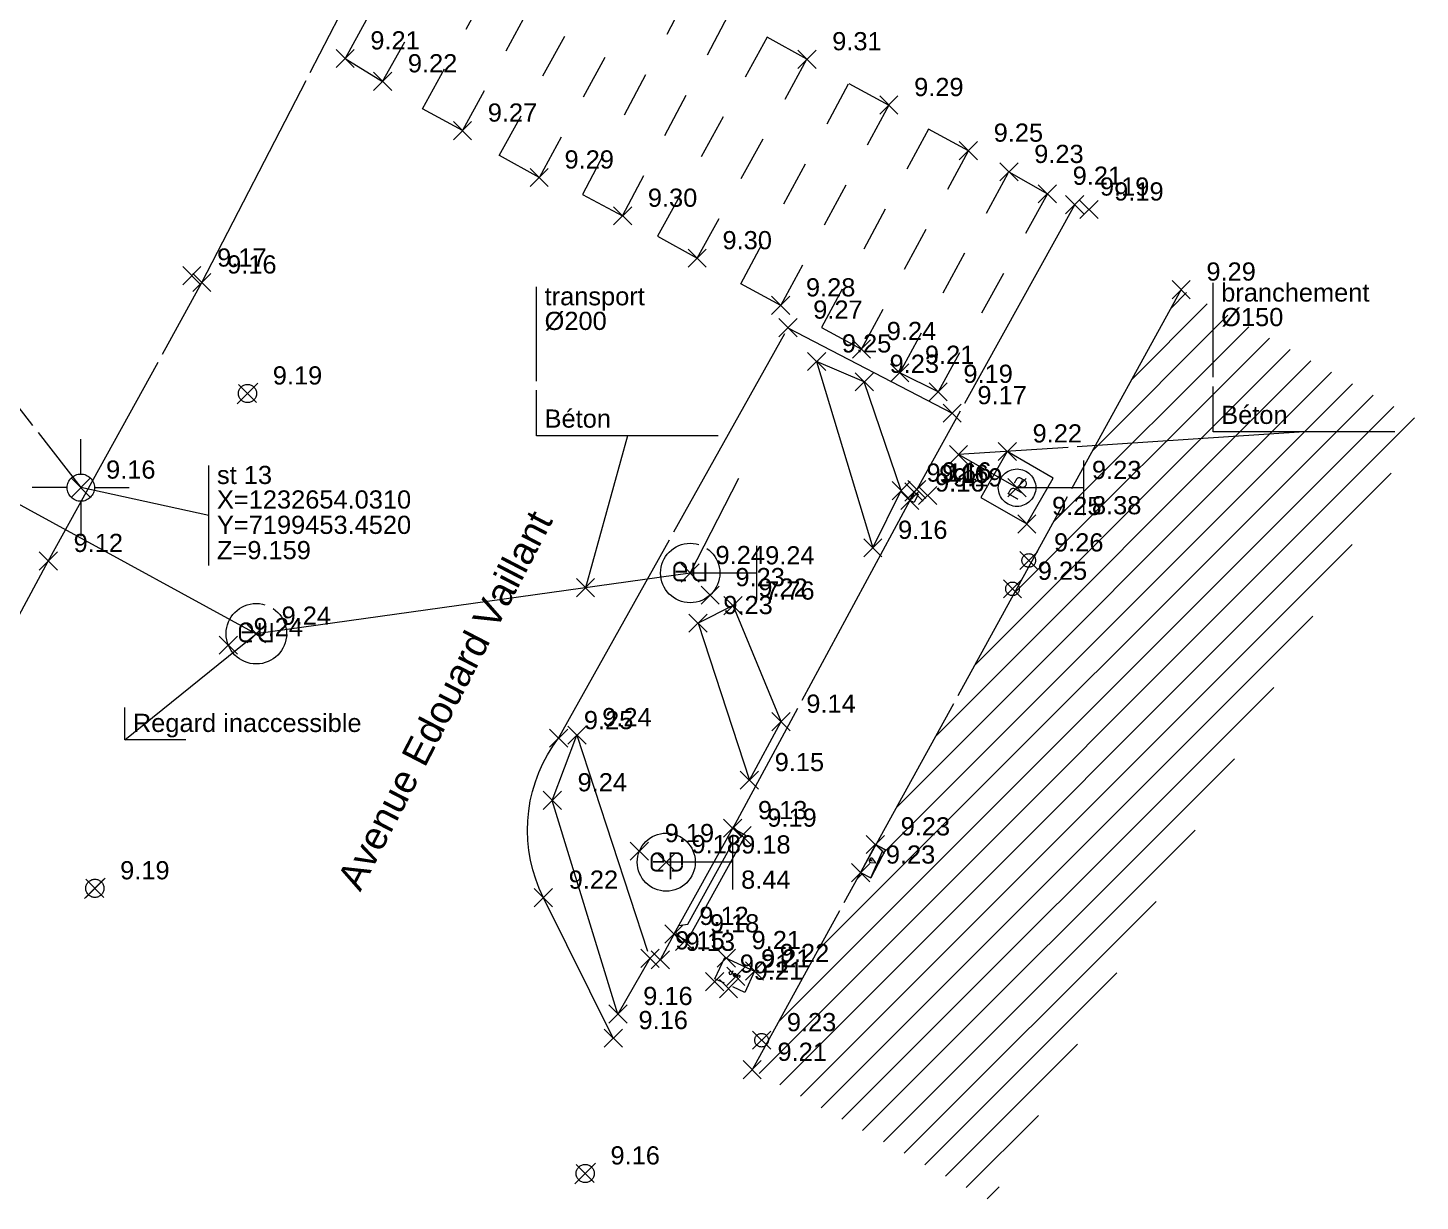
# Model space of a CAD drawing. Header units: metres. Extents: x 1232176 to 1232774, y 7198915 to 7199601.
# Drawn here: x 1232653.45 to 1232668.76, y 7199445.6 to 7199458.51 of the extents above; entities that cross this region are included whole.
import ezdxf
from ezdxf.enums import TextEntityAlignment as Align

# ---------------------------------------------------------------- set-up
doc = ezdxf.new("R2010")
doc.units = ezdxf.units.M
doc.header["$PDMODE"] = 3
doc.header["$PDSIZE"] = 0.1
for name, pattern in [('LL_0822', [2.5, 2.5, 0]), ('ML_0862', [1, 0.5, -0.5]), ('ML_2577', [2.5, 2.5, 0]), ('RL_1105', [2.5, 2.5, 0]), ('Socle_Continu', [2.5, 2.5, 0]), ('YL_2901', [2.5, 2.5, 0])]:
    doc.linetypes.add(name, pattern=pattern)
for name, color, linetype, lineweight in [('BATIH_SCS', 201, 'Socle_Continu', 13), ('EAUPO_SCS', 140, 'Socle_Continu', 13), ('GAZFL_SCS', 40, 'Socle_Continu', 13), ('HABIL_SCI', 7, 'Socle_Continu', 13), ('MARQU_PSS', 7, 'Socle_Continu', 13), ('MARQU_SCS', 7, 'Socle_Continu', 13), ('SIGTA_SCI', 7, 'Socle_Continu', 13), ('SIGTM_PSI', 1, 'Socle_Continu', 13), ('SIGTO_PSI', 255, 'Socle_Continu', 13), ('SIGTO_SCI', 255, 'Socle_Continu', 13), ('VOIRI_SCS', 7, 'Socle_Continu', 13)]:
    doc.layers.add(name, color=color, linetype=linetype, lineweight=lineweight)
for name, color, linetype, lineweight, true_color in [('BATIM_SCS', 7, 'Socle_Continu', 13, 0xdf7fff), ('EAUPL_PSI', 5, 'Socle_Continu', 13, 0x0000ff), ('EAUPL_PSS', 5, 'Socle_Continu', 13, 0x0000ff), ('EAUPL_SCS', 5, 'Socle_Continu', 13, 0x0000ff), ('EAUUS_PSI', 7, 'Socle_Continu', 13, 0x7f3f00), ('EAUUS_SCI', 7, 'Socle_Continu', 13, 0x7f3f00), ('EAUUS_SCS', 7, 'Socle_Continu', 13, 0x7f3f00), ('EAUUS_SCT', 7, 'Socle_Continu', 13, 0x7f3f00), ('SIGTR_PSS', 7, 'Socle_Continu', 13, 0x9966cc), ('SIGTS_PSS', 7, 'Socle_Continu', 13, 0x9966cc)]:
    doc.layers.add(name, color=color, linetype=linetype, lineweight=lineweight, true_color=true_color)
doc.styles.add('Reseaux', font='arial.ttf')
doc.styles.get("Standard").update_dxf_attribs({"font": 'arial.ttf'})
doc.linetypes.add('CL_0181', pattern='A,3,-0.15,0.4,-0.381,["eu",Standard,S=0.254,R=0,X=-0.2,Y=-0.1],-0.381,0.4,-0.15', length=4.862)

# ---------------------------------------------------------------- blocks, each defined once
blk = doc.blocks.new('YP_1521')
at = {"layer": 'SIGTO_SCI', "color": 7, "linetype": 'Socle_Continu'}
blk.add_point((0, 0), dxfattribs=at)
at = {"layer": 'SIGTA_SCI', "linetype": 'Socle_Continu'}
blk.add_attdef('ALT', (0.278, 0.099), '', height=0.2, dxfattribs=at)
at = {"layer": 'SIGTA_SCI', "linetype": 'Socle_Continu', "flags": 9}
blk.add_attdef('CALQUE_ALT', (1.69, -1.18), '', height=0.2, dxfattribs=at)
at = {"layer": 'SIGTO_SCI', "linetype": 'Socle_Continu', "flags": 9}
for tag, p in [('ID', (1.69, 0.105)), ('NATURE', (1.69, -0.216)), ('FAMILLE', (1.69, -0.538)), ('CALQUE', (1.69, -0.859)), ('PCRS', (1.69, -1.823))]:
    blk.add_attdef(tag, p, '', height=0.2, dxfattribs=at)
blk = doc.blocks.new('*U41')
at = {"layer": 'SIGTO_PSI', "linetype": 'Socle_Continu'}
blk.add_line((1.409, -0.305), (0, 0), dxfattribs=at)
at = {"layer": 'SIGTO_PSI', "linetype": 'Socle_Continu', "flags": 128}
blk.add_lwpolyline([(1.409, -0.855), (1.409, 0.245)], dxfattribs=at)
at = {"layer": 'SIGTO_PSI', "color": 7, "linetype": 'Socle_Continu'}
blk.add_point((0, 0), dxfattribs=at)
at = {"layer": 'SIGTM_PSI', "color": 1, "linetype": 'Socle_Continu'}
blk.add_attdef('MAT', (1.498, 0.04), '', height=0.2, dxfattribs=at)
at = {"layer": 'SIGTM_PSI', "linetype": 'Socle_Continu', "flags": 9}
blk.add_attdef('CALQUE_MAT', (1.598, -0.695), '', height=0.2, dxfattribs=at)
at = {"layer": 'SIGTO_PSI', "linetype": 'Socle_Continu', "flags": 9}
for tag, p in [('ID', (1.598, 0.59)), ('NATURE', (1.598, 0.269)), ('FAMILLE', (1.598, -0.052)), ('CALQUE', (1.598, -0.374)), ('PCRS', (1.598, -1.016))]:
    blk.add_attdef(tag, p, '', height=0.2, dxfattribs=at)
at = {"layer": 'SIGTO_PSI', "linetype": 'Socle_Continu'}
for tag, p in [('X=', (1.498, -0.23)), ('Y=', (1.498, -0.509)), ('Z=', (1.498, -0.787))]:
    blk.add_attdef(tag, p, '', height=0.2, dxfattribs=at)
blk = doc.blocks.new('AP_0001')
at = {"layer": 'EAUPO_SCS', "linetype": 'Socle_Continu'}
blk.add_line((0.113, 0.113), (-0.113, -0.113), dxfattribs=at)
blk.add_circle((0, 0), 0.1, dxfattribs=at)
at = {"layer": 'EAUPO_SCS', "linetype": 'Socle_Continu', "flags": 9}
for tag, p in [('ID', (0.809, 0.507)), ('NATURE', (0.809, 0.186)), ('FAMILLE', (0.809, -0.135)), ('CALQUE', (0.809, -0.456)), ('PCRS', (0.809, -0.778))]:
    blk.add_attdef(tag, p, '', height=0.2, dxfattribs=at)
blk = doc.blocks.new('CP_0161')
at = {"layer": 'EAUUS_SCS', "linetype": 'Socle_Continu', "const_width": 0.0333, "flags": 128}
for points in [[(-0.071, -0.125), (-0.195, -0.125, -0.405328), (-0.27, -0.05), (-0.27, 0.075, -0.999132), (-0.071, 0.075), (-0.071, 0.025), (-0.245, 0.025)], [(0.054, 0.175), (0.054, -0.038, 0.410802), (0.141, -0.125), (0.253, -0.125), (0.253, 0.175)]]:
    blk.add_lwpolyline(points, format="xyb", dxfattribs=at)
at = {"layer": 'EAUUS_SCS', "linetype": 'Socle_Continu'}
blk.add_circle((0, 0), 0.5, dxfattribs=at)
at = {"layer": 'EAUUS_SCS', "linetype": 'Socle_Continu', "flags": 9}
for tag, p in [('ID', (0.989, 0.577)), ('NATURE', (0.989, 0.255)), ('FAMILLE', (0.989, -0.066)), ('CALQUE', (0.989, -0.387)), ('PCRS', (0.989, -0.709)), ('TYPE', (0.989, -1.03))]:
    blk.add_attdef(tag, p, '', height=0.2, dxfattribs=at)
blk = doc.blocks.new('CP_0163')
at = {"layer": 'EAUUS_SCS', "linetype": 'Socle_Continu'}
blk.add_lwpolyline([(0, 0), (1, 0), (1, 1), (0, 1)], close=True, dxfattribs=at)
at = {"layer": 'EAUUS_SCS', "linetype": 'Socle_Continu', "const_width": 0.0235, "flags": 128}
for points in [[(0.45, 0.412), (0.362, 0.412, -0.405328), (0.31, 0.465), (0.31, 0.553, -0.999132), (0.45, 0.553), (0.45, 0.518), (0.327, 0.518)], [(0.538, 0.624), (0.538, 0.474, 0.410802), (0.6, 0.412), (0.679, 0.412), (0.679, 0.624)]]:
    blk.add_lwpolyline(points, format="xyb", dxfattribs=at)
at = {"layer": 'EAUUS_SCS', "linetype": 'Socle_Continu'}
blk.add_circle((0.5, 0.5), 0.353, dxfattribs=at)
at = {"layer": 'EAUUS_SCS', "linetype": 'Socle_Continu', "flags": 9}
for tag, p in [('ID', (1.381, 1.06)), ('NATURE', (1.381, 0.739)), ('FAMILLE', (1.381, 0.417)), ('CALQUE', (1.381, 0.096)), ('PCRS', (1.381, -0.225)), ('TYPE', (1.381, -0.546))]:
    blk.add_attdef(tag, p, '', height=0.2, dxfattribs=at)
blk = doc.blocks.new('BP_0091')
at = {"layer": 'EAUPL_SCS', "linetype": 'Socle_Continu'}
h = blk.add_hatch(color=256, dxfattribs=at)
h.dxf.hatch_style = 1
h.paths.add_polyline_path([(0.09, 0), (0.91, 0, 0.388383)])
blk.add_line((0.91, 0), (0.09, 0), dxfattribs=at)
at = {"layer": 'EAUPL_SCS', "linetype": 'Socle_Continu', "flags": 128}
blk.add_lwpolyline([(0, 0), (0, 0.5), (1, 0.5), (1, 0)], close=True, dxfattribs=at)
at = {"layer": 'EAUPL_SCS', "linetype": 'Socle_Continu'}
blk.add_arc((0.5, -0.44), 0.602, 47.5494, 132.4506, dxfattribs=at)
at = {"layer": 'EAUPL_SCS', "linetype": 'Socle_Continu', "flags": 9}
for tag, p in [('CALQUE', (1.45, -0.06)), ('ID', (1.45, 0.91)), ('NATURE', (1.45, 0.59)), ('FAMILLE', (1.45, 0.27)), ('PCRS', (1.45, -0.38))]:
    blk.add_attdef(tag, p, '', height=0.2, dxfattribs=at)
blk = doc.blocks.new('BP_2055')
at = {"layer": 'EAUPL_PSS', "linetype": 'Socle_Continu'}
blk.add_lwpolyline([(0, 0.16), (1, 0.16), (1, 0), (0, 0)], close=True, dxfattribs=at)
at = {"layer": 'EAUPL_PSS', "linetype": 'Socle_Continu', "flags": 128}
blk.add_lwpolyline([(0.92, 0), (0.874, 0.08), (0.126, 0.08), (0.08, 0)], dxfattribs=at)
at = {"layer": 'EAUPL_PSS', "linetype": 'Socle_Continu', "flags": 9}
for tag, p in [('ID', (1.896, 0.244)), ('NATURE', (1.896, -0.077)), ('FAMILLE', (1.896, -0.398)), ('CALQUE', (1.896, -0.719)), ('PCRS', (1.896, -1.041))]:
    blk.add_attdef(tag, p, '', height=0.2, dxfattribs=at)
blk = doc.blocks.new('JP_0703')
at = {"layer": 'GAZFL_SCS', "linetype": 'Socle_Continu'}
blk.add_hatch(color=256, dxfattribs=at).paths.add_polyline_path([(0, 0), (0, 0.359), (1, 0.359), (0.088, 0.3)])
h = blk.add_hatch(color=256, dxfattribs=at)
edge = h.paths.add_edge_path()
edge.add_line((0.505, 0.179), (0.471, 0.106))
edge.add_line((0.471, 0.106), (0.471, 0.096))
edge.add_ellipse((0.505, 0.099), major_axis=(-0.0336, 0), ratio=0.758629, start_angle=5.446, end_angle=174.554)
edge.add_line((0.538, 0.096), (0.538, 0.106))
edge.add_line((0.538, 0.106), (0.505, 0.179))
at = {"layer": 'GAZFL_SCS', "linetype": 'Socle_Continu', "flags": 128}
blk.add_lwpolyline([(0, 0.359), (0, 0), (1, 0), (1, 0.359)], close=True, dxfattribs=at)
at = {"layer": 'GAZFL_SCS', "linetype": 'Socle_Continu'}
blk.add_lwpolyline([(0, 0), (0, 0.359), (1, 0.359), (0.088, 0.3)], close=True, dxfattribs=at)
blk.add_lwpolyline([(0.578, 0.106), (0.578, 0.124), (0.505, 0.281), (0.432, 0.124), (0.432, 0.106, 0.066358), (0.436, 0.095, 0.1059), (0.452, 0.076, 0.086348), (0.476, 0.064, 0.076263), (0.505, 0.059, 0.076263), (0.534, 0.064, 0.086348), (0.557, 0.076, 0.1059), (0.574, 0.095, 0.066358)], format="xyb", close=True, dxfattribs=at)
at = {"layer": 'GAZFL_SCS', "linetype": 'Socle_Continu', "flags": 9}
for tag, p in [('ID', (1.013, 0.696)), ('NATURE', (1.013, 0.374)), ('FAMILLE', (1.013, 0.053)), ('CALQUE', (1.013, -0.268)), ('PCRS', (1.013, -0.589))]:
    blk.add_attdef(tag, p, '', height=0.2, dxfattribs=at)
blk = doc.blocks.new('YP_2903')
at = {"layer": 'SIGTR_PSS', "color": 1, "linetype": 'Socle_Continu'}
blk.add_line((0, 0.15), (0, 0.533), dxfattribs=at)
at = {"layer": 'SIGTR_PSS', "color": 5, "linetype": 'Socle_Continu'}
blk.add_line((-0.15, 0), (-0.533, 0), dxfattribs=at)
at = {"layer": 'SIGTR_PSS', "color": 3, "linetype": 'Socle_Continu'}
blk.add_line((0.15, 0), (0.533, 0), dxfattribs=at)
at = {"layer": 'SIGTR_PSS', "color": 2, "linetype": 'Socle_Continu'}
blk.add_line((0, -0.15), (0, -0.533), dxfattribs=at)
at = {"layer": 'SIGTR_PSS', "color": 4, "linetype": 'Socle_Continu'}
blk.add_circle((0, 0), 0.15, dxfattribs=at)
at = {"layer": 'SIGTR_PSS', "linetype": 'Socle_Continu', "flags": 9}
for tag, p in [('ID', (1.343, 0.305)), ('NATURE', (1.343, -0.016)), ('FAMILLE', (1.343, -0.337)), ('CALQUE', (1.343, -0.659)), ('PCRS', (1.343, -0.98))]:
    blk.add_attdef(tag, p, '', height=0.2, dxfattribs=at)
blk = doc.blocks.new('BP_2058')
at = {"layer": 'EAUPL_PSS', "linetype": 'Socle_Continu'}
blk.add_circle((0, 0), 0.075, dxfattribs=at)
at = {"layer": 'EAUPL_PSS', "linetype": 'Socle_Continu', "flags": 9}
for tag, p in [('ID', (0.501, -0.1)), ('NATURE', (0.501, -0.421)), ('FAMILLE', (0.501, -0.742)), ('CALQUE', (0.501, -1.064)), ('PCRS', (0.501, -1.385))]:
    blk.add_attdef(tag, p, '', height=0.2, dxfattribs=at)
blk = doc.blocks.new('AP_0009')
at = {"layer": 'EAUPO_SCS', "linetype": 'Socle_Continu', "flags": 128}
blk.add_lwpolyline([(1, 0), (0, 0), (0, 1), (1, 1)], close=True, dxfattribs=at)
at = {"layer": 'EAUPO_SCS', "linetype": 'Socle_Continu', "const_width": 0.0132, "flags": 128}
for points in [[(0.366, 0.559, -0.408207), (0.401, 0.525), (0.401, 0.441), (0.352, 0.441, -1.002527), (0.352, 0.5)], [(0.54, 0.441), (0.49, 0.441, -0.408864), (0.46, 0.47), (0.46, 0.52, -0.99952), (0.54, 0.52), (0.54, 0.5), (0.46, 0.5)], [(0.599, 0.381), (0.599, 0.559), (0.643, 0.559, -0.410969), (0.678, 0.525), (0.678, 0.475, -0.406349), (0.643, 0.441), (0.599, 0.441)]]:
    blk.add_lwpolyline(points, format="xyb", dxfattribs=at)
for points in [[(0.332, 0.559), (0.366, 0.559)], [(0.401, 0.5), (0.352, 0.5)]]:
    blk.add_lwpolyline(points, dxfattribs=at)
at = {"layer": 'EAUPO_SCS', "linetype": 'Socle_Continu', "flags": 9}
for tag, p in [('ID', (1.244, 0.846)), ('NATURE', (1.244, 0.525)), ('CALQUE', (1.244, -0.118)), ('FAMILLE', (1.244, 0.204)), ('PCRS', (1.244, -0.439))]:
    blk.add_attdef(tag, p, '', height=0.2, dxfattribs=at)
blk = doc.blocks.new('ZP_1565')
at = {"layer": 'HABIL_SCI', "linetype": 'Socle_Continu'}
blk.add_attdef('TYPE', text='', height=0.3, dxfattribs=at).set_placement((0, 0), align=Align.MIDDLE_CENTER)
at = {"layer": 'HABIL_SCI', "linetype": 'Socle_Continu', "flags": 9}
for tag, p in [('ID', (0.547, -0.599)), ('NATURE', (0.547, -0.92)), ('FAMILLE', (0.547, -1.242)), ('CALQUE', (0.547, -1.563)), ('PCRS', (0.533, -1.833))]:
    blk.add_attdef(tag, p, '', height=0.2, dxfattribs=at)
blk = doc.blocks.new('BP_0081')
at = {"layer": 'EAUPL_SCS', "linetype": 'Socle_Continu', "const_width": 0.02, "flags": 128}
for points in [[(-0.031, -0.087), (-0.106, -0.087, -0.424), (-0.151, -0.042), (-0.151, 0.033, -0.997785), (-0.031, 0.033), (-0.031, 0.003), (-0.136, 0.003)], [(0.044, -0.177), (0.044, 0.093), (0.112, 0.093, -0.410802), (0.164, 0.041), (0.164, -0.037, -0.396178), (0.112, -0.087), (0.059, -0.087)]]:
    blk.add_lwpolyline(points, format="xyb", dxfattribs=at)
at = {"layer": 'EAUPL_SCS', "linetype": 'Socle_Continu'}
blk.add_circle((0, 0), 0.3, dxfattribs=at)
at = {"layer": 'EAUPL_SCS', "linetype": 'Socle_Continu', "flags": 9}
for tag, p in [('ID', (0.731, 0.67)), ('NATURE', (0.731, 0.348)), ('FAMILLE', (0.731, 0.027)), ('CALQUE', (0.731, -0.294)), ('PCRS', (0.731, -0.615)), ('TYPE', (0.731, -0.937))]:
    blk.add_attdef(tag, p, '', height=0.2, dxfattribs=at)
blk = doc.blocks.new('*U78')
at = {"layer": 'EAUPL_PSI', "linetype": 'Socle_Continu'}
blk.add_line((0.733, 0), (0, 0), dxfattribs=at)
at = {"layer": 'EAUPL_PSI', "linetype": 'Socle_Continu', "flags": 128}
blk.add_lwpolyline([(0.733, -0.3), (0.733, 0.3)], dxfattribs=at)
at = {"layer": 'EAUPL_PSI', "linetype": 'Socle_Continu'}
blk.add_point((0, 0), dxfattribs=at)
for tag, p in [('TAMPON', (0.824, 0.196)), ('RADIER', (0.824, -0.192))]:
    blk.add_attdef(tag, text='', height=0.2, dxfattribs=at).set_placement(p, align=Align.MIDDLE_LEFT)
at = {"layer": 'EAUPL_PSI', "linetype": 'Socle_Continu', "style": 'Reseaux', "flags": 9}
for tag, p in [('ID', (2.428, 0.07)), ('NATURE', (2.428, -0.251))]:
    blk.add_attdef(tag, p, '', height=0.2, dxfattribs=at)
at = {"layer": 'EAUPL_PSI', "linetype": 'Socle_Continu', "flags": 9}
for tag, p in [('FAMILLE', (2.428, -0.573)), ('CALQUE', (2.428, -0.894))]:
    blk.add_attdef(tag, p, '', height=0.2, dxfattribs=at)
blk = doc.blocks.new('*U79')
at = {"layer": 'EAUUS_SCI', "linetype": 'Socle_Continu'}
blk.add_line((-1.447, -1.168), (0, 0), dxfattribs=at)
at = {"layer": 'EAUUS_SCI', "linetype": 'Socle_Continu', "flags": 128}
blk.add_lwpolyline([(-0.774, -1.168), (-1.447, -1.168), (-1.447, -0.811)], dxfattribs=at)
at = {"layer": 'EAUUS_SCI', "linetype": 'Socle_Continu'}
blk.add_point((0, 0), dxfattribs=at)
at = {"layer": 'EAUUS_SCI', "linetype": 'Socle_Continu', "flags": 9}
for tag, p in [('ID', (1.967, 0.144)), ('NATURE', (1.967, -0.177)), ('FAMILLE', (1.967, -0.499)), ('CALQUE', (1.967, -0.82)), ('PCRS', (1.967, -1.141))]:
    blk.add_attdef(tag, p, '', height=0.2, dxfattribs=at)
at = {"layer": 'EAUUS_SCI', "linetype": 'Socle_Continu'}
blk.add_attdef('TXT', (-1.358, -1.081), '', height=0.2, dxfattribs=at)
blk = doc.blocks.new('*U80')
at = {"layer": 'EAUUS_SCI', "linetype": 'Socle_Continu'}
blk.add_line((0.461, 1.673), (0, 0), dxfattribs=at)
at = {"layer": 'EAUUS_SCI', "linetype": 'Socle_Continu', "flags": 128}
blk.add_lwpolyline([(1.461, 1.673), (-0.539, 1.673), (-0.539, 3.311)], dxfattribs=at)
at = {"layer": 'EAUUS_SCI', "linetype": 'Socle_Continu'}
blk.add_point((0, 0), dxfattribs=at)
for tag, p in [('TYPE', (-0.45, 3.106)), ('DIAM', (-0.45, 2.836)), ('NBR', (-0.45, 2.558)), ('LARG', (-0.45, 2.292)), ('HAUT', (-0.45, 2.026)), ('MATER', (-0.45, 1.76))]:
    blk.add_attdef(tag, p, '', height=0.2, dxfattribs=at)
at = {"layer": 'EAUUS_SCI', "linetype": 'Socle_Continu', "flags": 9}
for tag, p in [('ID', (2.47, 1.418)), ('NATURE', (2.47, 1.097)), ('FAMILLE', (2.47, 0.776)), ('CALQUE', (2.47, 0.454))]:
    blk.add_attdef(tag, p, '', height=0.2, dxfattribs=at)
blk = doc.blocks.new('*U70')
at = {"layer": 'EAUUS_PSI', "linetype": 'Socle_Continu'}
blk.add_line((0.733, 0), (0, 0), dxfattribs=at)
at = {"layer": 'EAUUS_PSI', "linetype": 'Socle_Continu', "flags": 128}
blk.add_lwpolyline([(0.733, -0.3), (0.733, 0.3)], dxfattribs=at)
at = {"layer": 'EAUUS_PSI', "linetype": 'Socle_Continu'}
blk.add_point((0, 0), dxfattribs=at)
at = {"layer": 'EAUUS_PSI', "linetype": 'Socle_Continu', "style": 'Reseaux', "flags": 9}
for tag, p in [('ID', (2.525, 0.541)), ('NATURE', (2.525, 0.22))]:
    blk.add_attdef(tag, p, '', height=0.2, dxfattribs=at)
at = {"layer": 'EAUUS_PSI', "linetype": 'Socle_Continu'}
for tag, p in [('TAMPON', (0.824, 0.196)), ('RADIER', (0.824, -0.192))]:
    blk.add_attdef(tag, text='', height=0.2, dxfattribs=at).set_placement(p, align=Align.MIDDLE_LEFT)
at = {"layer": 'EAUUS_PSI', "linetype": 'Socle_Continu', "flags": 9}
for tag, p in [('FAMILLE', (2.525, -0.101)), ('CALQUE', (2.525, -0.423))]:
    blk.add_attdef(tag, p, '', height=0.2, dxfattribs=at)
blk = doc.blocks.new('*U84')
at = {"layer": 'EAUUS_SCI', "linetype": 'Socle_Continu'}
blk.add_line((3.801, 0.251), (0, 0), dxfattribs=at)
at = {"layer": 'EAUUS_SCI', "linetype": 'Socle_Continu', "flags": 128}
blk.add_lwpolyline([(4.801, 0.251), (2.801, 0.251), (2.801, 1.89)], dxfattribs=at)
at = {"layer": 'EAUUS_SCI', "linetype": 'Socle_Continu'}
blk.add_point((0, 0), dxfattribs=at)
for tag, p in [('TYPE', (2.89, 1.684)), ('DIAM', (2.89, 1.414)), ('NBR', (2.89, 1.136)), ('LARG', (2.89, 0.87)), ('HAUT', (2.89, 0.604)), ('MATER', (2.89, 0.338))]:
    blk.add_attdef(tag, p, '', height=0.2, dxfattribs=at)
at = {"layer": 'EAUUS_SCI', "linetype": 'Socle_Continu', "flags": 9}
for tag, p in [('ID', (2.47, 1.418)), ('NATURE', (2.47, 1.097)), ('FAMILLE', (2.47, 0.776)), ('CALQUE', (2.47, 0.454))]:
    blk.add_attdef(tag, p, '', height=0.2, dxfattribs=at)

msp = doc.modelspace()

# ---------------------------------------------------------------- hatches: boundary and pattern name
at = {"layer": 'BATIH_SCS', "linetype": 'Socle_Continu'}
h = msp.add_hatch(dxfattribs=at)
h.set_pattern_fill('RL_1107', color=256, pattern_type=2)
h.set_pattern_definition([(45, (0, 0), (-0.176776695297, 0.176776695297), [])])
h.paths.add_polyline_path([(1232668.764, 7199454.186), (1232666.135, 7199455.631), (1232662.778, 7199449.524), (1232662.883, 7199449.469), (1232662.721, 7199449.159), (1232662.61, 7199449.217), (1232661.417, 7199447.048), (1232664.046, 7199445.602)])

# ---------------------------------------------------------------- linework, layer by layer
at = {"layer": 'BATIM_SCS', "linetype": 'RL_1105'}
msp.add_polyline3d([(1232666.135, 7199455.631, 9.29), (1232661.417, 7199447.048, 9.21)], dxfattribs=at)
at = {"layer": 'EAUUS_SCT', "linetype": 'CL_0181'}
for points in [[(1232651.477, 7199454.292, 6.79), (1232655.962, 7199451.845, 6.79)], [(1232664.33, 7199453.451, 8.38), (1232663.686, 7199453.815, 8.38)], [(1232660.735, 7199452.513, 7.76), (1232661.271, 7199453.558, 7.76)], [(1232660.735, 7199452.513, 7.76), (1232655.962, 7199451.845, 7.76)]]:
    msp.add_polyline3d(points, dxfattribs=at)
at = {"layer": 'MARQU_PSS', "linetype": 'ML_2577'}
msp.add_polyline3d([(1232659.889, 7199447.396, 9.16), (1232659.12, 7199448.941, 9.22), (1232659.074, 7199449.041, 9.222), (1232659.035, 7199449.143, 9.224), (1232659.003, 7199449.247, 9.225), (1232658.978, 7199449.353, 9.227), (1232658.96, 7199449.461, 9.229), (1232658.949, 7199449.57, 9.231), (1232658.945, 7199449.679, 9.232), (1232658.948, 7199449.788, 9.234), (1232658.959, 7199449.897, 9.236), (1232658.976, 7199450.005, 9.238), (1232659.001, 7199450.111, 9.239), (1232659.032, 7199450.216, 9.241), (1232659.07, 7199450.318, 9.243), (1232659.115, 7199450.418, 9.245), (1232659.166, 7199450.514, 9.246), (1232659.224, 7199450.607, 9.248), (1232659.287, 7199450.696, 9.25), (1232661.81, 7199455.212, 9.27), (1232663.616, 7199454.271, 9.17)], dxfattribs=at)
for points in [[(1232662.65, 7199454.616, 9.23), (1232662.125, 7199454.84, 9.25), (1232662.743, 7199452.79, 9.16), (1232663.056, 7199453.419, 9.16)], [(1232661.206, 7199452.154, 9.22), (1232660.821, 7199451.962, 9.23), (1232661.386, 7199450.234, 9.15), (1232661.734, 7199450.878, 9.14)], [(1232660.292, 7199448.273, 9.15), (1232659.94, 7199447.661, 9.16), (1232659.218, 7199450.012, 9.24), (1232659.489, 7199450.729, 9.24)]]:
    msp.add_polyline3d(points, close=True, dxfattribs=at)
at = {"layer": 'MARQU_SCS', "linetype": 'ML_0862'}
for points in [[(1232658.141, 7199460.344, 9.22), (1232656.939, 7199458.174, 9.21), (1232657.351, 7199457.922, 9.22), (1232658.571, 7199460.097, 9.24)], [(1232658.23, 7199457.38, 9.27), (1232657.791, 7199457.619, 9.246), (1232658.986, 7199459.812, 9.26), (1232659.425, 7199459.573, 9.28)], [(1232658.635, 7199457.105, 9.279), (1232659.838, 7199459.302, 9.285), (1232660.277, 7199459.062, 9.29), (1232659.074, 7199456.865, 9.29)], [(1232659.991, 7199456.443, 9.3), (1232661.152, 7199458.646, 9.31), (1232660.709, 7199458.879, 9.302), (1232659.549, 7199456.676, 9.295)], [(1232660.812, 7199455.976, 9.3), (1232662.019, 7199458.165, 9.31), (1232661.581, 7199458.407, 9.31), (1232660.374, 7199456.218, 9.3)], [(1232661.29, 7199455.695, 9.289), (1232662.48, 7199457.899, 9.3), (1232662.92, 7199457.661, 9.29), (1232661.73, 7199455.457, 9.28)], [(1232662.619, 7199454.977, 9.24), (1232663.795, 7199457.159, 9.25), (1232663.355, 7199457.396, 9.27), (1232662.179, 7199455.214, 9.26)], [(1232664.241, 7199456.926, 9.23), (1232664.664, 7199456.685, 9.21), (1232663.462, 7199454.507, 9.19), (1232663.039, 7199454.716, 9.21)]]:
    msp.add_polyline3d(points, close=True, dxfattribs=at)
at = {"layer": 'SIGTS_PSS', "linetype": 'YL_2901'}
msp.add_polyline3d([(1232588.035, 7199526.334, 7.98), (1232604.168, 7199517.749, 8.37), (1232654.031, 7199453.452, 9.16)], dxfattribs=at)
at = {"layer": 'VOIRI_SCS', "linetype": 'LL_0822'}
for points in [[(1232652.58, 7199450.618, 9.09), (1232653.674, 7199452.645, 9.12), (1232655.363, 7199455.709, 9.16), (1232657.964, 7199460.755, 9.24)], [(1232664.964, 7199456.566, 9.19), (1232663.227, 7199453.432, 9.16)], [(1232663.151, 7199453.31, 9.16), (1232661.202, 7199449.706, 9.13)], [(1232660.557, 7199448.542, 9.12), (1232660.406, 7199448.257, 9.13)]]:
    msp.add_polyline3d(points, dxfattribs=at)

# ---------------------------------------------------------------- block references
at = {"layer": 'EAUPL_PSI', "linetype": 'Socle_Continu'}
ref = msp.add_blockref('*U78', (1232660.471, 7199449.332, 9.18), dxfattribs=at)
ref.add_attrib('TAMPON', '9.18', dxfattribs={"linetype": 'Socle_Continu', "height": 0.2}).set_placement((1232661.295, 7199449.527), align=Align.MIDDLE_LEFT)
ref.add_attrib('RADIER', '8.44', dxfattribs={"linetype": 'Socle_Continu', "height": 0.2}).set_placement((1232661.295, 7199449.14), align=Align.MIDDLE_LEFT)
at = {"layer": 'EAUPL_PSS'}
for p in [(1232664.459, 7199452.651, 9.26), (1232664.28, 7199452.339, 9.25), (1232661.52, 7199447.373, 9.23)]:
    msp.add_blockref('BP_2058', p, dxfattribs=at)
at = {"layer": 'EAUPL_PSS', "linetype": 'Socle_Continu', "xscale": 1.330512078802131, "rotation": 241.0336748175168}
msp.add_blockref('BP_2055', (1232661.202, 7199449.706, 9.13), dxfattribs=at)
at = {"layer": 'EAUPL_SCS', "linetype": 'Socle_Continu', "xscale": 0.1046686461801844, "yscale": 0.1046686461801844, "rotation": 243.9431715267516}
msp.add_blockref('BP_0091', (1232663.196, 7199453.404, 9.16), dxfattribs=at)
at = {"layer": 'EAUPL_SCS', "linetype": 'Socle_Continu', "xscale": 1.06451919390775, "yscale": 1.06451919390775, "zscale": 1.06451919390775}
msp.add_blockref('BP_0081', (1232660.471, 7199449.332, 9.18), dxfattribs=at)
at = {"layer": 'EAUPO_SCS', "linetype": 'Socle_Continu'}
for p in [(1232655.865, 7199454.488, 9.19), (1232654.186, 7199449.044, 9.19), (1232659.58, 7199445.907, 9.16)]:
    msp.add_blockref('AP_0001', p, dxfattribs=at)
at = {"layer": 'EAUPO_SCS', "linetype": 'Socle_Continu', "xscale": 0.3609930498049462, "yscale": 0.2585214441716456, "rotation": 155.3377506612021}
msp.add_blockref('AP_0009', (1232661.442, 7199448.134, 9.22), dxfattribs=at)
at = {"layer": 'EAUUS_PSI', "linetype": 'Socle_Continu'}
msp.add_blockref('*U70', (1232664.33, 7199453.451, 9.23), dxfattribs=at).add_auto_attribs({'TAMPON': '9.23', 'RADIER': '8.38'})
ref = msp.add_blockref('*U70', (1232660.735, 7199452.513, 9.24), dxfattribs=at)
ref.add_attrib('TAMPON', '9.24', dxfattribs={"linetype": 'Socle_Continu', "height": 0.2}).set_placement((1232661.559, 7199452.708), align=Align.MIDDLE_LEFT)
ref.add_attrib('RADIER', '7.76', dxfattribs={"linetype": 'Socle_Continu', "height": 0.2}).set_placement((1232661.559, 7199452.32), align=Align.MIDDLE_LEFT)
at = {"layer": 'EAUUS_SCI', "linetype": 'Socle_Continu'}
ref = msp.add_blockref('*U80', (1232659.583, 7199452.351), dxfattribs=at)
ref.add_attrib('TYPE', 'transport', (1232659.133, 7199455.458), dxfattribs={"linetype": 'Socle_Continu', "height": 0.2})
ref.add_attrib('DIAM', 'Ø200', (1232659.133, 7199455.187), dxfattribs={"linetype": 'Socle_Continu', "height": 0.2})
ref.add_attrib('MATER', 'Béton', (1232659.133, 7199454.112), dxfattribs={"linetype": 'Socle_Continu', "height": 0.2})
ref = msp.add_blockref('*U84', (1232663.686, 7199453.815), dxfattribs=at)
ref.add_attrib('TYPE', 'branchement', (1232666.576, 7199455.499), dxfattribs={"linetype": 'Socle_Continu', "height": 0.2})
ref.add_attrib('DIAM', 'Ø150', (1232666.576, 7199455.229), dxfattribs={"linetype": 'Socle_Continu', "height": 0.2})
ref.add_attrib('MATER', 'Béton', (1232666.576, 7199454.153), dxfattribs={"linetype": 'Socle_Continu', "height": 0.2})
msp.add_blockref('*U79', (1232655.962, 7199451.845), dxfattribs=at).add_auto_attribs({'TXT': 'Regard inaccessible'})
at = {"layer": 'EAUUS_SCS', "linetype": 'Socle_Continu', "xscale": 0.5839636897052793, "yscale": 0.5839636897052793, "rotation": 240.0094419864735}
msp.add_blockref('CP_0163', (1232664.223, 7199453.85, 9.22), dxfattribs=at)
at = {"layer": 'EAUUS_SCS', "linetype": 'Socle_Continu'}
for p, xscale, yscale in [((1232660.735, 7199452.513, 9.24), 0.6531514695239968, 0.6531514695239968), ((1232655.962, 7199451.845, 9.24), 0.6657030129749999, 0.6657030129749999)]:
    msp.add_blockref('CP_0161', p, dxfattribs=dict(at, xscale=xscale, yscale=yscale))
at = {"layer": 'GAZFL_SCS', "linetype": 'Socle_Continu', "xscale": 0.3496292485794561, "yscale": 0.3496292485794561, "rotation": 242.3096935690972}
msp.add_blockref('JP_0703', (1232662.772, 7199449.527, 9.23), dxfattribs=at)
at = {"layer": 'HABIL_SCI', "linetype": 'Socle_Continu', "rotation": 62.58095288038165}
msp.add_blockref('ZP_1565', (1232658.034, 7199451.114), dxfattribs=at).add_auto_attribs({'TYPE': 'Avenue Edouard Vaillant'})
at = {"layer": 'SIGTO_PSI', "color": 193, "linetype": 'Socle_Continu'}
msp.add_blockref('*U41', (1232654.031, 7199453.452), dxfattribs=at).add_auto_attribs({'MAT': 'st 13', 'X=': 'X=1232654.0310', 'Y=': 'Y=7199453.4520', 'Z=': 'Z=9.159'})
at = {"layer": 'SIGTO_SCI', "linetype": 'Socle_Continu'}
ref = msp.add_blockref('YP_1521', (1232656.939, 7199458.174, 9.21), dxfattribs=at)
ref.add_attrib('ALT', '9.21', (1232657.216, 7199458.273, 9.21), dxfattribs={"layer": 'SIGTA_SCI', "linetype": 'Socle_Continu', "height": 0.2})
ref = msp.add_blockref('YP_1521', (1232662.019, 7199458.165, 9.31), dxfattribs=at)
ref.add_attrib('ALT', '9.31', (1232662.297, 7199458.264, 9.31), dxfattribs={"layer": 'SIGTA_SCI', "linetype": 'Socle_Continu', "height": 0.2})
ref = msp.add_blockref('YP_1521', (1232657.351, 7199457.922, 9.22), dxfattribs=at)
ref.add_attrib('ALT', '9.22', (1232657.629, 7199458.021, 9.22), dxfattribs={"layer": 'SIGTA_SCI', "linetype": 'Socle_Continu', "height": 0.2})
ref = msp.add_blockref('YP_1521', (1232662.92, 7199457.661, 9.29), dxfattribs=at)
ref.add_attrib('ALT', '9.29', (1232663.198, 7199457.76, 9.29), dxfattribs={"layer": 'SIGTA_SCI', "linetype": 'Socle_Continu', "height": 0.2})
ref = msp.add_blockref('YP_1521', (1232658.23, 7199457.38, 9.27), dxfattribs=at)
ref.add_attrib('ALT', '9.27', (1232658.508, 7199457.479, 9.27), dxfattribs={"layer": 'SIGTA_SCI', "linetype": 'Socle_Continu', "height": 0.2})
ref = msp.add_blockref('YP_1521', (1232663.795, 7199457.159, 9.25), dxfattribs=at)
ref.add_attrib('ALT', '9.25', (1232664.073, 7199457.258, 9.25), dxfattribs={"layer": 'SIGTA_SCI', "linetype": 'Socle_Continu', "height": 0.2})
ref = msp.add_blockref('YP_1521', (1232659.074, 7199456.865, 9.29), dxfattribs=at)
ref.add_attrib('ALT', '9.29', (1232659.352, 7199456.963, 9.29), dxfattribs={"layer": 'SIGTA_SCI', "linetype": 'Socle_Continu', "height": 0.2})
ref = msp.add_blockref('YP_1521', (1232664.241, 7199456.926, 9.23), dxfattribs=at)
ref.add_attrib('ALT', '9.23', (1232664.519, 7199457.024, 9.23), dxfattribs={"layer": 'SIGTA_SCI', "linetype": 'Socle_Continu', "height": 0.2})
ref = msp.add_blockref('YP_1521', (1232664.664, 7199456.685, 9.21), dxfattribs=at)
ref.add_attrib('ALT', '9.21', (1232664.942, 7199456.784, 9.21), dxfattribs={"layer": 'SIGTA_SCI', "linetype": 'Socle_Continu', "height": 0.2})
ref = msp.add_blockref('YP_1521', (1232664.964, 7199456.566, 9.19), dxfattribs=at)
ref.add_attrib('ALT', '9.19', (1232665.242, 7199456.665, 9.19), dxfattribs={"layer": 'SIGTA_SCI', "linetype": 'Socle_Continu', "height": 0.2})
ref = msp.add_blockref('YP_1521', (1232659.991, 7199456.443, 9.3), dxfattribs=at)
ref.add_attrib('ALT', '9.30', (1232660.269, 7199456.542, 9.3), dxfattribs={"layer": 'SIGTA_SCI', "linetype": 'Socle_Continu', "height": 0.2})
ref = msp.add_blockref('YP_1521', (1232665.121, 7199456.512, 9.19), dxfattribs=at)
ref.add_attrib('ALT', '9.19', (1232665.399, 7199456.611, 9.19), dxfattribs={"layer": 'SIGTA_SCI', "linetype": 'Socle_Continu', "height": 0.2})
ref = msp.add_blockref('YP_1521', (1232660.812, 7199455.976, 9.3), dxfattribs=at)
ref.add_attrib('ALT', '9.30', (1232661.09, 7199456.075, 9.3), dxfattribs={"layer": 'SIGTA_SCI', "linetype": 'Socle_Continu', "height": 0.2})
ref = msp.add_blockref('YP_1521', (1232655.253, 7199455.785, 9.17), dxfattribs=at)
ref.add_attrib('ALT', '9.17', (1232655.531, 7199455.884, 9.17), dxfattribs={"layer": 'SIGTA_SCI', "linetype": 'Socle_Continu', "height": 0.2})
ref = msp.add_blockref('YP_1521', (1232655.363, 7199455.709, 9.16), dxfattribs=at)
ref.add_attrib('ALT', '9.16', (1232655.641, 7199455.808, 9.16), dxfattribs={"layer": 'SIGTA_SCI', "linetype": 'Socle_Continu', "height": 0.2})
ref = msp.add_blockref('YP_1521', (1232666.135, 7199455.631, 9.29), dxfattribs=at)
ref.add_attrib('ALT', '9.29', (1232666.413, 7199455.73, 9.29), dxfattribs={"layer": 'SIGTA_SCI', "linetype": 'Socle_Continu', "height": 0.2})
ref = msp.add_blockref('YP_1521', (1232661.73, 7199455.457, 9.28), dxfattribs=at)
ref.add_attrib('ALT', '9.28', (1232662.008, 7199455.556, 9.28), dxfattribs={"layer": 'SIGTA_SCI', "linetype": 'Socle_Continu', "height": 0.2})
ref = msp.add_blockref('YP_1521', (1232661.81, 7199455.212, 9.27), dxfattribs=at)
ref.add_attrib('ALT', '9.27', (1232662.088, 7199455.311, 9.27), dxfattribs={"layer": 'SIGTA_SCI', "linetype": 'Socle_Continu', "height": 0.2})
ref = msp.add_blockref('YP_1521', (1232662.619, 7199454.977, 9.24), dxfattribs=at)
ref.add_attrib('ALT', '9.24', (1232662.897, 7199455.076, 9.24), dxfattribs={"layer": 'SIGTA_SCI', "linetype": 'Socle_Continu', "height": 0.2})
ref = msp.add_blockref('YP_1521', (1232662.125, 7199454.84, 9.25), dxfattribs=at)
ref.add_attrib('ALT', '9.25', (1232662.403, 7199454.939, 9.25), dxfattribs={"layer": 'SIGTA_SCI', "linetype": 'Socle_Continu', "height": 0.2})
ref = msp.add_blockref('YP_1521', (1232663.039, 7199454.716, 9.21), dxfattribs=at)
ref.add_attrib('ALT', '9.21', (1232663.317, 7199454.814, 9.21), dxfattribs={"layer": 'SIGTA_SCI', "linetype": 'Socle_Continu', "height": 0.2})
ref = msp.add_blockref('YP_1521', (1232662.65, 7199454.616, 9.23), dxfattribs=at)
ref.add_attrib('ALT', '9.23', (1232662.928, 7199454.715, 9.23), dxfattribs={"layer": 'SIGTA_SCI', "linetype": 'Socle_Continu', "height": 0.2})
ref = msp.add_blockref('YP_1521', (1232655.865, 7199454.488, 9.19), dxfattribs=at)
ref.add_attrib('ALT', '9.19', (1232656.143, 7199454.587, 9.19), dxfattribs={"layer": 'SIGTA_SCI', "linetype": 'Socle_Continu', "height": 0.2})
ref = msp.add_blockref('YP_1521', (1232663.462, 7199454.507, 9.19), dxfattribs=at)
ref.add_attrib('ALT', '9.19', (1232663.74, 7199454.605, 9.19), dxfattribs={"layer": 'SIGTA_SCI', "linetype": 'Socle_Continu', "height": 0.2})
ref = msp.add_blockref('YP_1521', (1232663.616, 7199454.271, 9.17), dxfattribs=at)
ref.add_attrib('ALT', '9.17', (1232663.894, 7199454.37, 9.17), dxfattribs={"layer": 'SIGTA_SCI', "linetype": 'Socle_Continu', "height": 0.2})
ref = msp.add_blockref('YP_1521', (1232664.223, 7199453.85, 9.22), dxfattribs=at)
ref.add_attrib('ALT', '9.22', (1232664.501, 7199453.949, 9.22), dxfattribs={"layer": 'SIGTA_SCI', "linetype": 'Socle_Continu', "height": 0.2})
ref = msp.add_blockref('YP_1521', (1232654.031, 7199453.452, 9.16), dxfattribs=at)
ref.add_attrib('ALT', '9.16', (1232654.309, 7199453.551, 9.16), dxfattribs={"layer": 'SIGTA_SCI', "linetype": 'Socle_Continu', "height": 0.2})
ref = msp.add_blockref('YP_1521', (1232663.056, 7199453.419, 9.16), dxfattribs=at)
ref.add_attrib('ALT', '9.16', (1232663.334, 7199453.518, 9.16), dxfattribs={"layer": 'SIGTA_SCI', "linetype": 'Socle_Continu', "height": 0.2})
ref = msp.add_blockref('YP_1521', (1232663.196, 7199453.404, 9.16), dxfattribs=at)
ref.add_attrib('ALT', '9.16', (1232663.474, 7199453.503, 9.16), dxfattribs={"layer": 'SIGTA_SCI', "linetype": 'Socle_Continu', "height": 0.2})
ref = msp.add_blockref('YP_1521', (1232663.227, 7199453.432, 9.16), dxfattribs=at)
ref.add_attrib('ALT', '9.16', (1232663.505, 7199453.531, 9.16), dxfattribs={"layer": 'SIGTA_SCI', "linetype": 'Socle_Continu', "height": 0.2})
ref = msp.add_blockref('YP_1521', (1232663.347, 7199453.366, 9.19), dxfattribs=at)
ref.add_attrib('ALT', '9.19', (1232663.625, 7199453.465, 9.19), dxfattribs={"layer": 'SIGTA_SCI', "linetype": 'Socle_Continu', "height": 0.2})
ref = msp.add_blockref('YP_1521', (1232663.15, 7199453.31, 9.16), dxfattribs=at)
ref.add_attrib('ALT', '9.16', (1232663.428, 7199453.409, 9.16), dxfattribs={"layer": 'SIGTA_SCI', "linetype": 'Socle_Continu', "height": 0.2})
ref = msp.add_blockref('YP_1521', (1232663.151, 7199453.31, 9.16), dxfattribs=at)
ref.add_attrib('ALT', '9.16', (1232663.429, 7199453.409, 9.16), dxfattribs={"layer": 'SIGTA_SCI', "linetype": 'Socle_Continu', "height": 0.2})
ref = msp.add_blockref('YP_1521', (1232664.437, 7199453.052, 9.25), dxfattribs=at)
ref.add_attrib('ALT', '9.25', (1232664.715, 7199453.151, 9.25), dxfattribs={"layer": 'SIGTA_SCI', "linetype": 'Socle_Continu', "height": 0.2})
ref = msp.add_blockref('YP_1521', (1232662.743, 7199452.79, 9.16), dxfattribs=at)
ref.add_attrib('ALT', '9.16', (1232663.021, 7199452.889, 9.16), dxfattribs={"layer": 'SIGTA_SCI', "linetype": 'Socle_Continu', "height": 0.2})
ref = msp.add_blockref('YP_1521', (1232653.674, 7199452.645, 9.12), dxfattribs=at)
ref.add_attrib('ALT', '9.12', (1232653.952, 7199452.744, 9.12), dxfattribs={"layer": 'SIGTA_SCI', "linetype": 'Socle_Continu', "height": 0.2})
ref = msp.add_blockref('YP_1521', (1232664.459, 7199452.651, 9.26), dxfattribs=at)
ref.add_attrib('ALT', '9.26', (1232664.737, 7199452.75, 9.26), dxfattribs={"layer": 'SIGTA_SCI', "linetype": 'Socle_Continu', "height": 0.2})
ref = msp.add_blockref('YP_1521', (1232660.735, 7199452.513, 9.24), dxfattribs=at)
ref.add_attrib('ALT', '9.24', (1232661.013, 7199452.611, 9.24), dxfattribs={"layer": 'SIGTA_SCI', "linetype": 'Socle_Continu', "height": 0.2})
ref = msp.add_blockref('YP_1521', (1232660.954, 7199452.27, 9.23), dxfattribs=at)
ref.add_attrib('ALT', '9.23', (1232661.232, 7199452.368, 9.23), dxfattribs={"layer": 'SIGTA_SCI', "linetype": 'Socle_Continu', "height": 0.2})
ref = msp.add_blockref('YP_1521', (1232664.28, 7199452.339, 9.25), dxfattribs=at)
ref.add_attrib('ALT', '9.25', (1232664.558, 7199452.438, 9.25), dxfattribs={"layer": 'SIGTA_SCI', "linetype": 'Socle_Continu', "height": 0.2})
ref = msp.add_blockref('YP_1521', (1232661.206, 7199452.154, 9.22), dxfattribs=at)
ref.add_attrib('ALT', '9.22', (1232661.484, 7199452.253, 9.22), dxfattribs={"layer": 'SIGTA_SCI', "linetype": 'Socle_Continu', "height": 0.2})
ref = msp.add_blockref('YP_1521', (1232660.821, 7199451.962, 9.23), dxfattribs=at)
ref.add_attrib('ALT', '9.23', (1232661.099, 7199452.061, 9.23), dxfattribs={"layer": 'SIGTA_SCI', "linetype": 'Socle_Continu', "height": 0.2})
ref = msp.add_blockref('YP_1521', (1232655.962, 7199451.845, 9.24), dxfattribs=at)
ref.add_attrib('ALT', '9.24', (1232656.24, 7199451.944, 9.24), dxfattribs={"layer": 'SIGTA_SCI', "linetype": 'Socle_Continu', "height": 0.2})
ref = msp.add_blockref('YP_1521', (1232655.654, 7199451.719, 9.24), dxfattribs=at)
ref.add_attrib('ALT', '9.24', (1232655.932, 7199451.818, 9.24), dxfattribs={"layer": 'SIGTA_SCI', "linetype": 'Socle_Continu', "height": 0.2})
ref = msp.add_blockref('YP_1521', (1232661.734, 7199450.878, 9.14), dxfattribs=at)
ref.add_attrib('ALT', '9.14', (1232662.012, 7199450.976, 9.14), dxfattribs={"layer": 'SIGTA_SCI', "linetype": 'Socle_Continu', "height": 0.2})
ref = msp.add_blockref('YP_1521', (1232659.489, 7199450.729, 9.24), dxfattribs=at)
ref.add_attrib('ALT', '9.24', (1232659.767, 7199450.828, 9.24), dxfattribs={"layer": 'SIGTA_SCI', "linetype": 'Socle_Continu', "height": 0.2})
ref = msp.add_blockref('YP_1521', (1232659.287, 7199450.696, 9.25), dxfattribs=at)
ref.add_attrib('ALT', '9.25', (1232659.565, 7199450.795, 9.25), dxfattribs={"layer": 'SIGTA_SCI', "linetype": 'Socle_Continu', "height": 0.2})
ref = msp.add_blockref('YP_1521', (1232661.386, 7199450.234, 9.15), dxfattribs=at)
ref.add_attrib('ALT', '9.15', (1232661.664, 7199450.333, 9.15), dxfattribs={"layer": 'SIGTA_SCI', "linetype": 'Socle_Continu', "height": 0.2})
ref = msp.add_blockref('YP_1521', (1232659.218, 7199450.012, 9.24), dxfattribs=at)
ref.add_attrib('ALT', '9.24', (1232659.496, 7199450.111, 9.24), dxfattribs={"layer": 'SIGTA_SCI', "linetype": 'Socle_Continu', "height": 0.2})
ref = msp.add_blockref('YP_1521', (1232661.202, 7199449.706, 9.13), dxfattribs=at)
ref.add_attrib('ALT', '9.13', (1232661.48, 7199449.805, 9.13), dxfattribs={"layer": 'SIGTA_SCI', "linetype": 'Socle_Continu', "height": 0.2})
ref = msp.add_blockref('YP_1521', (1232661.305, 7199449.623, 9.19), dxfattribs=at)
ref.add_attrib('ALT', '9.19', (1232661.583, 7199449.722, 9.19), dxfattribs={"layer": 'SIGTA_SCI', "linetype": 'Socle_Continu', "height": 0.2})
ref = msp.add_blockref('YP_1521', (1232662.772, 7199449.527, 9.23), dxfattribs=at)
ref.add_attrib('ALT', '9.23', (1232663.05, 7199449.626, 9.23), dxfattribs={"layer": 'SIGTA_SCI', "linetype": 'Socle_Continu', "height": 0.2})
ref = msp.add_blockref('YP_1521', (1232660.176, 7199449.453, 9.19), dxfattribs=at)
ref.add_attrib('ALT', '9.19', (1232660.454, 7199449.552, 9.19), dxfattribs={"layer": 'SIGTA_SCI', "linetype": 'Socle_Continu', "height": 0.2})
ref = msp.add_blockref('YP_1521', (1232660.471, 7199449.332, 9.18), dxfattribs=at)
ref.add_attrib('ALT', '9.18', (1232660.749, 7199449.43, 9.18), dxfattribs={"layer": 'SIGTA_SCI', "linetype": 'Socle_Continu', "height": 0.2})
ref = msp.add_blockref('YP_1521', (1232662.61, 7199449.217, 9.23), dxfattribs=at)
ref.add_attrib('ALT', '9.23', (1232662.887, 7199449.316, 9.23), dxfattribs={"layer": 'SIGTA_SCI', "linetype": 'Socle_Continu', "height": 0.2})
ref = msp.add_blockref('YP_1521', (1232654.186, 7199449.044, 9.19), dxfattribs=at)
ref.add_attrib('ALT', '9.19', (1232654.464, 7199449.143, 9.19), dxfattribs={"layer": 'SIGTA_SCI', "linetype": 'Socle_Continu', "height": 0.2})
ref = msp.add_blockref('YP_1521', (1232659.12, 7199448.941, 9.22), dxfattribs=at)
ref.add_attrib('ALT', '9.22', (1232659.398, 7199449.04, 9.22), dxfattribs={"layer": 'SIGTA_SCI', "linetype": 'Socle_Continu', "height": 0.2})
ref = msp.add_blockref('YP_1521', (1232660.557, 7199448.542, 9.12), dxfattribs=at)
ref.add_attrib('ALT', '9.12', (1232660.835, 7199448.641, 9.12), dxfattribs={"layer": 'SIGTA_SCI', "linetype": 'Socle_Continu', "height": 0.2})
ref = msp.add_blockref('YP_1521', (1232660.673, 7199448.461, 9.18), dxfattribs=at)
ref.add_attrib('ALT', '9.18', (1232660.951, 7199448.559, 9.18), dxfattribs={"layer": 'SIGTA_SCI', "linetype": 'Socle_Continu', "height": 0.2})
ref = msp.add_blockref('YP_1521', (1232660.292, 7199448.273, 9.15), dxfattribs=at)
ref.add_attrib('ALT', '9.15', (1232660.57, 7199448.372, 9.15), dxfattribs={"layer": 'SIGTA_SCI', "linetype": 'Socle_Continu', "height": 0.2})
ref = msp.add_blockref('YP_1521', (1232661.132, 7199448.276, 9.21), dxfattribs=at)
ref.add_attrib('ALT', '9.21', (1232661.41, 7199448.375, 9.21), dxfattribs={"layer": 'SIGTA_SCI', "linetype": 'Socle_Continu', "height": 0.2})
ref = msp.add_blockref('YP_1521', (1232660.406, 7199448.257, 9.13), dxfattribs=at)
ref.add_attrib('ALT', '9.13', (1232660.684, 7199448.356, 9.13), dxfattribs={"layer": 'SIGTA_SCI', "linetype": 'Socle_Continu', "height": 0.2})
ref = msp.add_blockref('YP_1521', (1232661.442, 7199448.134, 9.22), dxfattribs=at)
ref.add_attrib('ALT', '9.22', (1232661.72, 7199448.233, 9.22), dxfattribs={"layer": 'SIGTA_SCI', "linetype": 'Socle_Continu', "height": 0.2})
ref = msp.add_blockref('YP_1521', (1232661.003, 7199448.017, 9.21), dxfattribs=at)
ref.add_attrib('ALT', '9.21', (1232661.281, 7199448.116, 9.21), dxfattribs={"layer": 'SIGTA_SCI', "linetype": 'Socle_Continu', "height": 0.2})
ref = msp.add_blockref('YP_1521', (1232661.236, 7199448.075, 9.21), dxfattribs=at)
ref.add_attrib('ALT', '9.21', (1232661.514, 7199448.174, 9.21), dxfattribs={"layer": 'SIGTA_SCI', "linetype": 'Socle_Continu', "height": 0.2})
ref = msp.add_blockref('YP_1521', (1232661.156, 7199447.94, 9.21), dxfattribs=at)
ref.add_attrib('ALT', '9.21', (1232661.433, 7199448.038, 9.21), dxfattribs={"layer": 'SIGTA_SCI', "linetype": 'Socle_Continu', "height": 0.2})
ref = msp.add_blockref('YP_1521', (1232659.94, 7199447.661, 9.16), dxfattribs=at)
ref.add_attrib('ALT', '9.16', (1232660.218, 7199447.76, 9.16), dxfattribs={"layer": 'SIGTA_SCI', "linetype": 'Socle_Continu', "height": 0.2})
ref = msp.add_blockref('YP_1521', (1232659.889, 7199447.396, 9.16), dxfattribs=at)
ref.add_attrib('ALT', '9.16', (1232660.166, 7199447.495, 9.16), dxfattribs={"layer": 'SIGTA_SCI', "linetype": 'Socle_Continu', "height": 0.2})
ref = msp.add_blockref('YP_1521', (1232661.52, 7199447.373, 9.23), dxfattribs=at)
ref.add_attrib('ALT', '9.23', (1232661.798, 7199447.472, 9.23), dxfattribs={"layer": 'SIGTA_SCI', "linetype": 'Socle_Continu', "height": 0.2})
ref = msp.add_blockref('YP_1521', (1232661.417, 7199447.048, 9.21), dxfattribs=at)
ref.add_attrib('ALT', '9.21', (1232661.695, 7199447.146, 9.21), dxfattribs={"layer": 'SIGTA_SCI', "linetype": 'Socle_Continu', "height": 0.2})
ref = msp.add_blockref('YP_1521', (1232659.58, 7199445.907, 9.16), dxfattribs=at)
ref.add_attrib('ALT', '9.16', (1232659.858, 7199446.006, 9.16), dxfattribs={"layer": 'SIGTA_SCI', "linetype": 'Socle_Continu', "height": 0.2})
at = {"layer": 'SIGTR_PSS', "linetype": 'Socle_Continu'}
msp.add_blockref('YP_2903', (1232654.031, 7199453.452, 9.16), dxfattribs=at)

doc.saveas('drawing.dxf')
